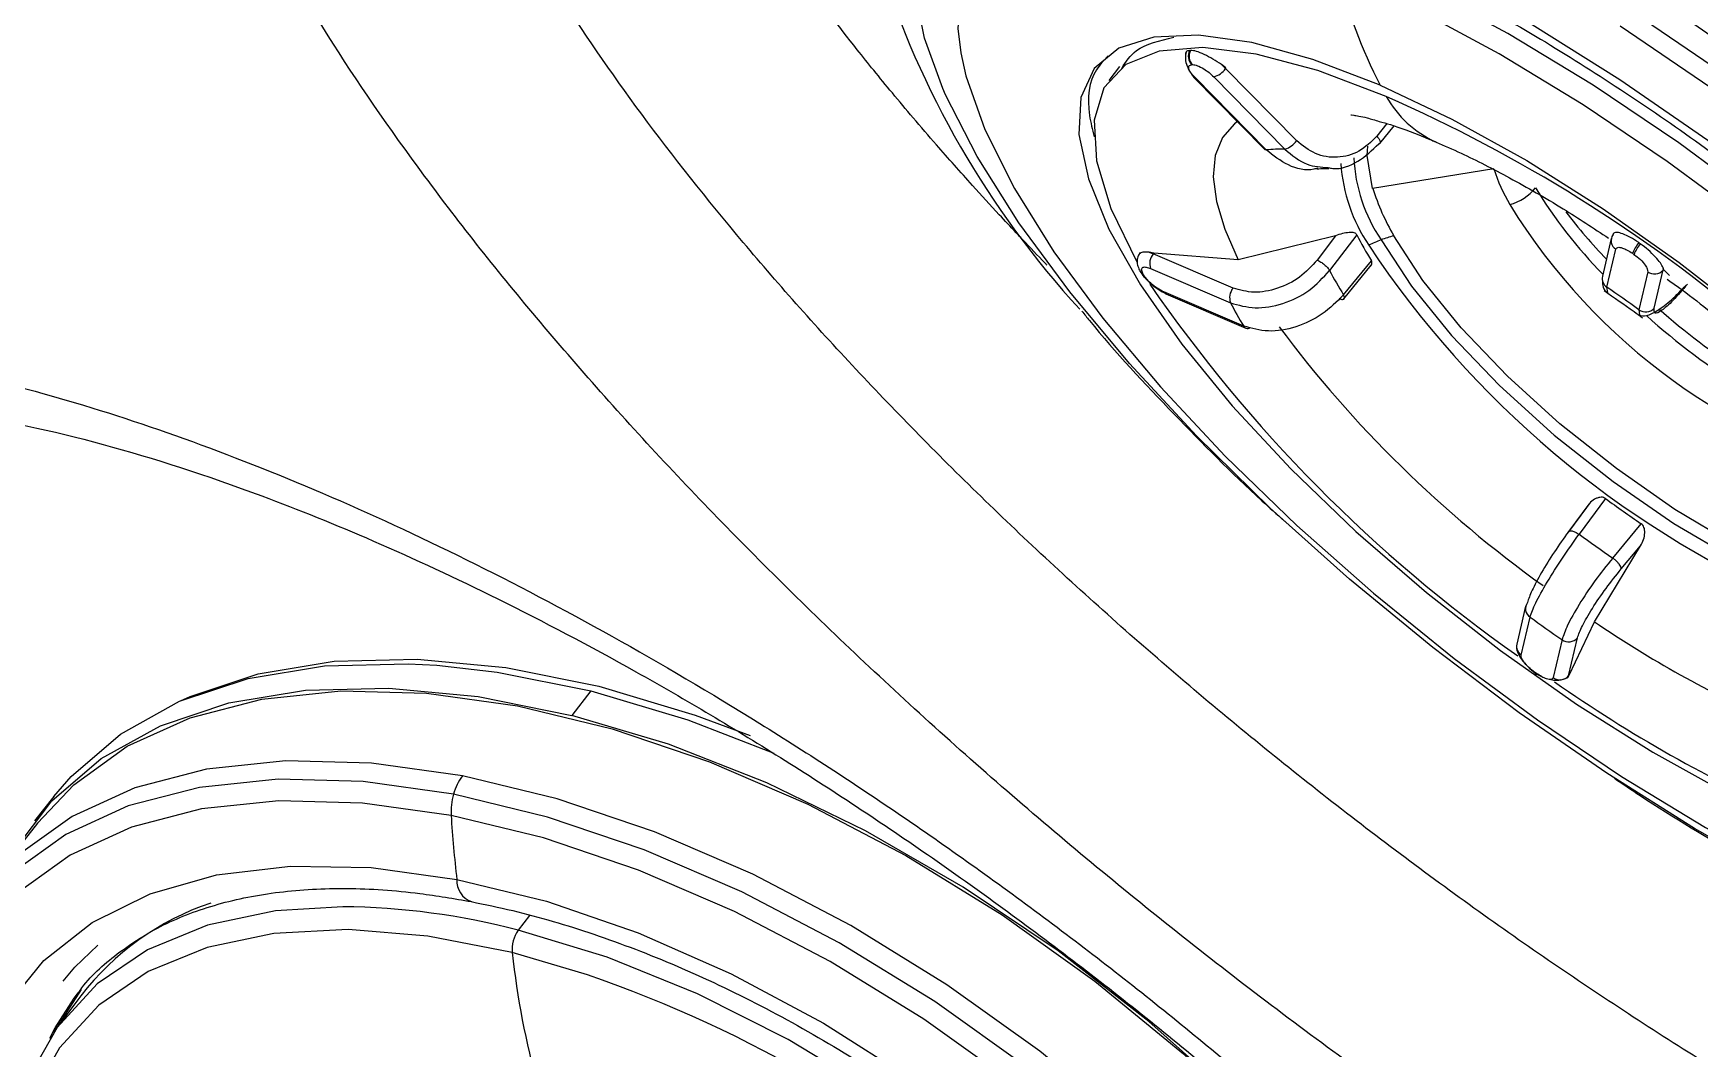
# Model space of a CAD drawing. Extents: x 832 to 912, y 781 to 934.
# Drawn here: x 892.242 to 893.991, y 874.899 to 875.964 of the extents above; entities that cross this region are included whole.
import ezdxf

# ---------------------------------------------------------------- set-up
doc = ezdxf.new("R2010")
doc.units = 0
doc.header["$MEASUREMENT"] = 0
doc.layers.add('1', color=4, linetype='Continuous')

# ---------------------------------------------------------------- blocks, each defined once
blk = doc.blocks.new('2026 SOVEREIGN HL')
at = {"layer": '1', "color": 3, "linetype": 'Continuous', "lineweight": 25}
for p, q in [((61.4824, 78.858), (61.4824, 78.8579)), ((61.7268, 78.8514), (61.7277, 78.8514)), ((61.6531, 78.8346), (61.6419, 78.8198)), ((61.7288, 78.8364), (61.7298, 78.8365)), ((61.7649, 78.833), (61.7602, 78.8365)), ((61.7602, 78.8365), (61.7644, 78.8324)), ((61.7644, 78.8324), (61.7649, 78.833)), ((61.8391, 78.7566), (61.7644, 78.8324)), ((61.7309, 78.8233), (61.8056, 78.7475)), ((61.8071, 78.747), (61.7324, 78.8229)), ((61.7521, 78.8237), (61.8268, 78.7478)), ((61.9338, 78.7746), (61.9231, 78.7613)), ((61.9265, 78.7537), (61.9413, 78.7722)), ((62.0461, 78.7271), (61.9188, 78.7066)), ((61.8799, 78.6568), (61.7777, 78.6318)), ((61.8799, 78.6568), (61.8606, 78.6314)), ((61.9021, 78.658), (61.8737, 78.6206)), ((62.1693, 78.6542), (62.1601, 78.6144)), ((62.1711, 78.6581), (62.1721, 78.6599)), ((61.689, 78.6386), (61.6843, 78.6396)), ((61.6843, 78.6396), (61.6885, 78.638)), ((61.6885, 78.638), (61.689, 78.6386)), ((61.7725, 78.602), (61.6885, 78.638)), ((61.7776, 78.6318), (61.689, 78.6386)), ((62.1647, 78.6029), (62.174, 78.6428)), ((62.1915, 78.6385), (62.1931, 78.6373)), ((62.1981, 78.6497), (62.1997, 78.6486)), ((61.6743, 78.6201), (61.675, 78.6189)), ((61.6784, 78.616), (61.6777, 78.6172)), ((61.6858, 78.6225), (61.7697, 78.5865)), ((61.8882, 78.5948), (61.9175, 78.6307)), ((61.8885, 78.5907), (61.9172, 78.6259)), ((62.2075, 78.6192), (62.1982, 78.5793)), ((62.2144, 78.5811), (62.2237, 78.621)), ((62.2242, 78.6215), (62.2237, 78.6234)), ((62.2237, 78.6234), (62.2237, 78.621)), ((62.2237, 78.621), (62.2242, 78.6215)), ((62.2305, 78.6152), (62.2242, 78.6215)), ((61.7835, 78.5621), (61.6996, 78.5981)), ((62.1656, 78.5975), (62.1647, 78.6029)), ((61.7018, 78.596), (61.7858, 78.56)), ((62.1982, 78.5793), (62.199, 78.574)), ((62.1431, 78.3717), (62.1243, 78.3463)), ((62.1458, 78.3752), (62.1247, 78.3468)), ((62.1633, 78.381), (62.1355, 78.3436)), ((62.1708, 78.3187), (62.2006, 78.3547)), ((62.1516, 78.2519), (62.2, 78.3316)), ((62.1797, 78.3072), (62.2, 78.3316)), ((62.0794, 78.2682), (62.0702, 78.2283)), ((62.0748, 78.2169), (62.0841, 78.2567)), ((62.125, 78.1956), (62.1516, 78.2519)), ((62.1176, 78.2331), (62.1083, 78.1933)), ((62.1245, 78.1951), (62.1338, 78.2349)), ((62.0907, 78.1976), (62.0891, 78.1987)), ((62.0892, 78.1978), (62.0908, 78.1967)), ((62.0912, 78.1967), (62.0954, 78.1947)), ((62.1236, 78.1933), (62.125, 78.1956)), ((62.125, 78.1956), (62.1245, 78.1951)), ((61.0984, 78.1792), (61.0782, 78.1535)), ((62.1195, 78.1915), (62.1236, 78.1933)), ((62.1245, 78.1951), (62.1236, 78.1933)), ((60.5347, 78.0685), (60.5145, 78.0428)), ((60.5175, 78.0404), (60.4596, 77.9668)), ((61.0339, 77.9435), (61.022, 77.928)), ((61.0947, 77.8812), (61.0157, 77.9046)), ((60.5632, 77.866), (60.5346, 77.8212)), ((60.5629, 77.8591), (60.5408, 77.8297)), ((60.5559, 77.8567), (60.5602, 77.8622))]:
    blk.add_line(p, q, dxfattribs=at)
at = {"layer": '1', "color": 3, "linetype": 'Continuous', "lineweight": 25, "flags": 128}
for points in [[(62.8755, 77.8261), (62.9105, 77.8341), (62.9495, 77.8532), (62.9775, 77.8815), (62.994, 77.9187), (62.9989, 77.9641), (62.9921, 78.0172), (62.9737, 78.0771), (62.9439, 78.143), (62.9031, 78.2139), (62.8521, 78.2887), (62.7914, 78.3665), (62.7221, 78.4459), (62.645, 78.526), (62.5614, 78.6055), (62.4725, 78.6833), (62.3795, 78.7582), (62.2838, 78.8291), (62.1868, 78.895), (62.0899, 78.955), (61.9945, 79.0082), (61.9021, 79.0537), (61.8139, 79.091)], [(61.4677, 78.8114), (61.4485, 78.8643), (61.4378, 78.9172), (61.4387, 78.963), (61.4511, 79.0007), (61.4749, 79.0298), (61.5097, 79.05), (61.5549, 79.0607), (61.6098, 79.062), (61.6736, 79.0537), (61.7453, 79.0359), (61.8236, 79.0091)], [(62.5603, 77.8818), (62.6414, 77.8539), (62.7159, 77.835), (62.7827, 77.8255), (62.8408, 77.8254), (62.8894, 77.8348), (62.9277, 77.8536), (62.9551, 77.8815), (62.9714, 77.918), (62.9762, 77.9626), (62.9695, 78.0147), (62.9514, 78.0736), (62.9221, 78.1383), (62.8821, 78.2079), (62.832, 78.2815), (62.7724, 78.3578), (62.7043, 78.4359), (62.6286, 78.5146), (62.5465, 78.5927), (62.4591, 78.669), (62.3677, 78.7426), (62.2737, 78.8123), (62.1785, 78.877)], [(62.0863, 78.8786), (62.1784, 78.8208), (62.2705, 78.7573), (62.3609, 78.689), (62.4484, 78.617), (62.5315, 78.5425), (62.6089, 78.4667), (62.6795, 78.3907), (62.742, 78.3157), (62.7955, 78.243), (62.8392, 78.1736), (62.8724, 78.1088), (62.8945, 78.0494), (62.9051, 77.9964), (62.9043, 77.9507), (62.8918, 77.9129), (62.868, 77.8838), (62.8333, 77.8637), (62.7881, 77.8529), (62.7331, 77.8517), (62.6693, 77.86), (62.5977, 77.8777), (62.5193, 77.9045)], [(61.8824, 78.9331), (61.8042, 78.9634), (61.7321, 78.9848), (61.6674, 78.997), (61.611, 78.9996), (61.5641, 78.9927), (61.5273, 78.9763), (61.5014, 78.9509), (61.4867, 78.9167), (61.4836, 78.8744), (61.4866, 78.849)], [(62.8577, 78.0334), (62.851, 78.0662), (62.8307, 78.1235), (62.7992, 78.1865), (62.757, 78.2541), (62.7047, 78.3251), (62.6433, 78.3984), (62.5738, 78.4726), (62.4974, 78.5466), (62.4154, 78.619), (62.3292, 78.6887), (62.2403, 78.7543), (62.1503, 78.8149), (62.0606, 78.8693), (61.9727, 78.9166), (61.8883, 78.956)], [(62.8237, 78.0732), (62.8079, 78.1155), (62.777, 78.1773), (62.7355, 78.2437), (62.6842, 78.3135), (62.6238, 78.3854), (62.5556, 78.4584), (62.4806, 78.531), (62.4, 78.6021), (62.3154, 78.6705), (62.2281, 78.735), (62.1397, 78.7945), (62.0516, 78.8479), (61.9653, 78.8944), (61.8824, 78.9331)], [(61.9267, 78.815), (61.8561, 78.8419), (61.7921, 78.8596), (61.736, 78.8675), (61.6891, 78.8655), (61.6524, 78.8538), (61.6267, 78.8324), (61.6127, 78.802), (61.6106, 78.7631), (61.6205, 78.7167), (61.6421, 78.6638), (61.675, 78.6055), (61.7185, 78.5433), (61.7715, 78.4783), (61.8329, 78.4123), (61.9013, 78.3465), (61.9752, 78.2824), (62.0529, 78.2216), (62.1328, 78.1653), (62.2129, 78.1148), (62.2916, 78.0712), (62.367, 78.0356)], [(61.4866, 78.849), (61.492, 78.8246), (61.5119, 78.7684), (61.5428, 78.7065), (61.5843, 78.6402), (61.6356, 78.5704), (61.696, 78.4984), (61.7642, 78.4255), (61.8392, 78.3529), (61.9198, 78.2817), (62.0044, 78.2134), (62.0917, 78.1489), (62.1801, 78.0894), (62.2682, 78.036), (62.3545, 77.9895), (62.4374, 77.9508)], [(61.9331, 78.8032), (61.8614, 78.8304), (61.7967, 78.8476), (61.7407, 78.8545), (61.6947, 78.8507), (61.6597, 78.8365), (61.6368, 78.8121), (61.6265, 78.7782), (61.6289, 78.7357), (61.6441, 78.6854), (61.6716, 78.6288)], [(62.5193, 77.9045), (62.4354, 77.9401), (62.3474, 77.9838), (62.2566, 78.035), (62.1645, 78.0928), (62.0725, 78.1564), (61.982, 78.2247), (61.8945, 78.2966), (61.8114, 78.3711), (61.734, 78.447), (61.6635, 78.5229), (61.6009, 78.5979), (61.5474, 78.6706), (61.5037, 78.74), (61.4706, 78.8049), (61.4677, 78.8114)], [(61.9267, 78.815), (62.0021, 78.7793), (62.0808, 78.7358), (62.1609, 78.6853), (62.2407, 78.629), (62.3185, 78.5682), (62.3924, 78.5041), (62.4608, 78.4383), (62.5222, 78.3722), (62.5752, 78.3073), (62.6186, 78.2451), (62.6515, 78.1868), (62.6732, 78.1339), (62.683, 78.0875), (62.6809, 78.0486), (62.6669, 78.0182), (62.6413, 77.9968), (62.6046, 77.985), (62.5576, 77.9831), (62.5015, 77.991), (62.4375, 78.0087), (62.367, 78.0356)], [(61.7768, 78.7767), (61.7739, 78.7745), (61.7611, 78.7599), (61.7536, 78.7413), (61.7515, 78.7189), (61.7549, 78.6929), (61.7636, 78.6637), (61.7776, 78.6318)], [(61.8071, 78.747), (61.8061, 78.7471), (61.8056, 78.7475)], [(61.9188, 78.7066), (61.9131, 78.7411), (61.9138, 78.7511)], [(61.9277, 78.6526), (61.9595, 78.6039), (62.0015, 78.5523), (62.0521, 78.4996), (62.1094, 78.4478), (62.1711, 78.3991), (62.2348, 78.3551), (62.2983, 78.3177), (62.3588, 78.2883), (62.4143, 78.268), (62.4625, 78.2575), (62.501, 78.2573)], [(62.4909, 78.2706), (62.4571, 78.2724), (62.4098, 78.2836), (62.3558, 78.3041), (62.2971, 78.3332), (62.2359, 78.3698), (62.1746, 78.4125), (62.1153, 78.4596), (62.0604, 78.5095), (62.0119, 78.5603), (61.9716, 78.61), (61.941, 78.6568)], [(60.5347, 78.0685), (60.5527, 78.0894), (60.6045, 78.1338), (60.6667, 78.1684), (60.7385, 78.1924), (60.8188, 78.2056), (60.9064, 78.2078), (60.9366, 78.2061)], [(60.6675, 78.1687), (60.6777, 78.1733), (60.749, 78.1972), (60.8289, 78.2103), (60.916, 78.2125), (61.0091, 78.2037), (61.1068, 78.1841), (61.2078, 78.1539), (61.2655, 78.1324)], [(60.9366, 78.2061), (61.0001, 78.199), (61.0984, 78.1792)], [(62.0892, 78.1978), (62.089, 78.1981), (62.0891, 78.1987)], [(62.0907, 78.1976), (62.0907, 78.197), (62.0908, 78.1967), (62.0912, 78.1966), (62.0912, 78.1967)], [(60.4872, 78.0019), (60.4918, 78.0099), (60.5325, 78.0637), (60.5843, 78.1082), (60.6466, 78.1427), (60.7184, 78.1667), (60.7986, 78.1799), (60.8862, 78.1821), (60.9799, 78.1733), (61.0782, 78.1535)], [(60.5175, 78.0404), (60.5556, 78.0808), (60.6116, 78.1211), (60.6777, 78.1511), (60.7529, 78.1706), (60.836, 78.1793), (60.9259, 78.1769), (61.0213, 78.1635)], [(61.0984, 78.1792), (61.2, 78.1488), (61.2902, 78.1139)], [(61.0213, 78.1635), (61.1208, 78.1394), (61.2228, 78.1049), (61.326, 78.0604), (61.4289, 78.0066), (61.5298, 77.9444), (61.6274, 77.8746), (61.7203, 77.7982), (61.807, 77.7164), (61.8863, 77.6304), (61.9571, 77.5413), (62.0183, 77.4505), (62.0691, 77.3594), (62.1086, 77.2692)], [(62.0524, 76.7696), (62.0685, 76.7855), (62.1091, 76.8393), (62.1379, 76.9016), (62.1545, 76.9716), (62.1587, 77.0482), (62.1504, 77.1302), (62.1296, 77.2166), (62.0968, 77.306), (62.0523, 77.3971), (61.9969, 77.4886), (61.9314, 77.5792), (61.8566, 77.6675), (61.7737, 77.7523), (61.6839, 77.8323), (61.5886, 77.9063), (61.489, 77.9734), (61.3867, 78.0324), (61.2831, 78.0826), (61.1798, 78.1232), (61.0782, 78.1535)], [(60.9635, 78.09), (60.8681, 78.1033), (60.7782, 78.1057), (60.695, 78.0971), (60.6198, 78.0776), (60.5537, 78.0475), (60.4977, 78.0072), (60.4773, 77.9874)], [(60.9541, 78.0709), (60.8594, 78.0842), (60.77, 78.0865), (60.6874, 78.078), (60.6128, 78.0586), (60.5471, 78.0287), (60.4915, 77.9887), (60.4466, 77.9392), (60.4131, 77.881), (60.3947, 77.8274)], [(62.0508, 77.1956), (62.0112, 77.2858), (61.9605, 77.3769), (61.8993, 77.4677), (61.8285, 77.5568), (61.7491, 77.6429), (61.6624, 77.7247), (61.5696, 77.801), (61.472, 77.8708), (61.371, 77.9331), (61.2682, 77.9868), (61.165, 78.0313), (61.0629, 78.0658), (60.9635, 78.09)], [(60.9516, 78.0484), (60.8585, 78.0615), (60.7708, 78.0638), (60.6896, 78.0554), (60.6163, 78.0364), (60.5518, 78.007), (60.4971, 77.9677), (60.453, 77.9191), (60.4202, 77.8619), (60.3991, 77.7968), (60.39, 77.7249), (60.393, 77.6473), (60.4082, 77.5649), (60.4353, 77.4791), (60.4739, 77.3911), (60.5234, 77.3022), (60.5444, 77.2692)], [(61.9115, 76.6427), (61.9156, 76.6451), (61.9713, 76.685), (62.0162, 76.7345), (62.0496, 76.7928), (62.0711, 76.859), (62.0804, 76.9322), (62.0773, 77.0113), (62.0618, 77.0951), (62.0343, 77.1824), (61.995, 77.272), (61.9446, 77.3626), (61.8838, 77.4528), (61.8134, 77.5412), (61.7346, 77.6267), (61.6485, 77.708), (61.5563, 77.7839), (61.4593, 77.8532), (61.359, 77.915), (61.2568, 77.9684), (61.1543, 78.0126), (61.0529, 78.0469), (60.9541, 78.0709)], [(61.5431, 77.7665), (61.4478, 77.8346), (61.3493, 77.8953), (61.249, 77.9478), (61.1482, 77.9912), (61.0486, 78.0249), (60.9516, 78.0484)], [(60.5982, 77.2284), (60.5916, 77.2378), (60.5379, 77.3238), (60.4948, 77.4096), (60.463, 77.4938), (60.443, 77.5751), (60.4351, 77.6523), (60.4394, 77.724), (60.4559, 77.7893), (60.4843, 77.847), (60.5242, 77.8963), (60.5749, 77.9363), (60.6356, 77.9664), (60.7054, 77.9863), (60.7832, 77.9954), (60.8677, 77.9938), (60.9576, 77.9814)], [(60.9576, 77.9814), (61.0516, 77.9584), (61.148, 77.9253), (61.2454, 77.8824), (61.3423, 77.8305), (61.4371, 77.7704)], [(60.8378, 77.9526), (60.7674, 77.9484), (60.6958, 77.9333), (60.6331, 77.9076), (60.5802, 77.8717), (60.5381, 77.8261), (60.5075, 77.7717), (60.489, 77.7094), (60.4828, 77.6403), (60.489, 77.5655), (60.5076, 77.4864), (60.5281, 77.4283)], [(61.0157, 77.9046), (60.9272, 77.922), (60.8434, 77.9287), (60.7657, 77.9247), (60.6954, 77.9099), (60.6338, 77.8846), (60.5819, 77.8493), (60.5405, 77.8046), (60.5105, 77.7512), (60.4923, 77.69), (60.4862, 77.6221), (60.4923, 77.5487), (60.5022, 77.5007)], [(61.9222, 77.1012), (61.9132, 77.1337), (61.8826, 77.2159), (61.8405, 77.2997), (61.7876, 77.3836), (61.7249, 77.4663), (61.6533, 77.5463), (61.5741, 77.6223), (61.4888, 77.6929), (61.3986, 77.757), (61.3053, 77.8134), (61.2103, 77.8613), (61.1153, 77.8997), (61.022, 77.928)], [(60.5445, 77.8746), (60.5568, 77.8892), (60.5807, 77.9125)], [(60.5304, 77.8148), (60.5361, 77.8257), (60.5559, 77.8567)]]:
    blk.add_lwpolyline(points, dxfattribs=at)
at = {"layer": '1', "color": 3, "linetype": 'Continuous', "lineweight": 25}
for centre, radius, start, end in [((60.8455, 76.7737), 2.534, 35.0293, 67.2834), ((62.3222, 79.2325), 0.965, 197.3775, 222.565), ((62.4308, 79.0712), 0.5656, 194.1379, 206.942), ((61.7383, 78.8453), 0.013, 152.1946, 223.249), ((61.7392, 78.8454), 0.013, 152.1921, 223.2515), ((61.746, 78.8453), 0.0225, 285.8469, 325.0713), ((61.7321, 78.8245), 0.00168, 197.857, 280.7143), ((61.2901, 77.3436), 1.5949, 33.3928, 66.2248), ((62.0313, 78.858), 0.1125, 209.159, 245.7117), ((61.8206, 78.7695), 0.0225, 285.8763, 325.0564), ((61.8235, 78.5889), 0.1589, 88.821, 95.9299), ((62.0672, 78.7469), 0.1684, 182.7856, 214.0544), ((62.0604, 78.7447), 0.1754, 183.9348, 213.8295), ((62.2292, 78.7864), 0.1925, 197.9538, 210.1756), ((62.1621, 78.7854), 0.2557, 197.9452, 210.1757), ((62.0493, 78.7399), 0.052, 285.0869, 321.2559), ((62.5101, 78.9619), 0.4914, 211.2077, 224.6878), ((62.6165, 79.0316), 0.6508, 211.6967, 256.3318), ((62.5733, 79.0247), 0.5669, 217.1812, 223.8068), ((62.2485, 78.8357), 0.3893, 207.1592, 211.7669), ((61.9824, 78.5051), 0.1573, 110.3568, 115.5195), ((61.9807, 78.5098), 0.1523, 105.1088, 110.3761), ((62.1799, 78.6518), 0.0108, 144.4361, 236.7), ((61.7005, 78.6279), 0.0157, 139.7385, 200.0596), ((62.7742, 79.2176), 1.0317, 213.5767, 246.0405), ((62.2324, 78.6221), 0.044, 141.1775, 158.2102), ((62.2342, 78.6209), 0.0442, 141.2104, 158.1773), ((61.6803, 78.6235), 0.00681, 201.168, 248.238), ((61.6811, 78.6224), 0.00699, 210.2115, 247.8486), ((62.2195, 78.7989), 0.3891, 207.2883, 211.647), ((62.2146, 78.629), 0.0122, 234.0822, 318.5764), ((62.9691, 79.4907), 1.5593, 214.564, 234.8402), ((61.7037, 78.6002), 0.00462, 207.4913, 246.1196), ((61.7844, 78.5919), 0.0157, 139.7185, 200.0627), ((62.1708, 78.612), 0.011, 167.7538, 236.2374), ((61.3493, 77.4112), 1.444, 53.9944, 55.6205), ((62.1774, 78.8007), 0.4606, 207.719, 211.211), ((62.2053, 78.5891), 0.0122, 234.0744, 318.6005), ((62.6636, 79.0764), 0.68, 227.7368, 249.3722), ((62.7008, 79.1246), 0.7269, 228.5064, 245.7033), ((61.7876, 78.5642), 0.00461, 207.4838, 246.1311), ((61.7876, 78.5652), 0.00555, 250.5504, 301.6966), ((62.8296, 79.3138), 1.2586, 216.7084, 234.4427), ((62.881, 79.3592), 1.2132, 233.7301, 235.8887), ((62.8487, 79.3174), 1.207, 233.7817, 235.833), ((62.09, 78.2657), 0.0108, 144.4013, 236.7349), ((62.9262, 79.4154), 1.4324, 233.9887, 235.6279), ((62.8026, 79.2048), 1.1541, 235.6619, 246.1831), ((62.1247, 78.243), 0.0122, 234.0615, 318.5971), ((62.0809, 78.226), 0.011, 167.7711, 236.2201), ((62.1154, 78.2031), 0.0122, 234.0615, 318.5971), ((62.9767, 79.4301), 1.5142, 235.0673, 245.9763), ((61.0081, 78.0563), 0.0559, 142.9938, 164.8843), ((61.0189, 78.0522), 0.0674, 163.9163, 183.2049), ((62.1799, 78.1256), 1.2307, 183.5929, 186.7262), ((60.9808, 77.9799), 0.0232, 176.3205, 249.9043), ((60.7921, 77.6827), 0.2892, 108.7278, 142.4156), ((60.8318, 77.2076), 0.7451, 75.208, 89.5365), ((61.0501, 77.9079), 0.0345, 144.4358, 185.4772), ((61.9378, 78.008), 0.9279, 186.4002, 195.2086), ((60.6605, 76.619), 1.3348, 25.0369, 71.0185)]:
    blk.add_arc(centre, radius, start, end, dxfattribs=at)
for points, knots in [([(61.3533, 82.7876), (61.4809, 82.6836), (61.7413, 82.4714), (62.1237, 82.1604), (62.4895, 81.8632), (62.8226, 81.5926), (63.1215, 81.3499), (63.3865, 81.1347), (63.6181, 80.9467), (63.818, 80.7843), (64.0052, 80.6322), (64.1895, 80.4824), (64.3846, 80.3237), (64.5854, 80.1603), (64.7957, 79.9891), (65.0202, 79.8062), (65.2592, 79.6114), (65.5153, 79.4025), (65.7928, 79.1761), (66.1009, 78.9244), (66.4468, 78.6418), (66.8224, 78.3345), (67.2266, 78.0038), (67.6579, 77.651), (68.1234, 77.2704), (68.6072, 76.8749), (68.9361, 76.6068), (69.0982, 76.4746)], [0, 0, 0, 0, 0.049445, 0.100866, 0.148055, 0.191016, 0.22976, 0.263698, 0.293563, 0.319356, 0.341079, 0.366002, 0.390687, 0.416599, 0.443737, 0.472101, 0.503524, 0.536326, 0.571311, 0.611051, 0.655739, 0.705377, 0.75672, 0.812473, 0.872625, 0.937195, 1, 1, 1, 1]), ([(61.5064, 80.4536), (61.5264, 80.4681), (61.5666, 80.4973), (61.6567, 80.516), (61.7667, 80.5158), (61.8963, 80.4951), (62.0428, 80.4546), (62.2037, 80.3947), (62.3762, 80.3166), (62.5572, 80.2214), (62.7437, 80.1109), (62.9326, 79.9866), (63.1208, 79.8508), (63.3052, 79.7055), (63.4825, 79.5535), (63.6501, 79.3971), (63.8049, 79.2391), (63.9443, 79.0824), (64.066, 78.9297), (64.1679, 78.7837), (64.2484, 78.6469), (64.3057, 78.5221), (64.3394, 78.4111), (64.348, 78.3165), (64.3336, 78.2382), (64.3035, 78.2023), (64.2884, 78.1844)], [0, 0, 0, 0, 0.041785, 0.083617, 0.125396, 0.167024, 0.208623, 0.250208, 0.291702, 0.333232, 0.374685, 0.416159, 0.457735, 0.499237, 0.540804, 0.582402, 0.624059, 0.665732, 0.707399, 0.749138, 0.790895, 0.832693, 0.874467, 0.916275, 0.958207, 1, 1, 1, 1]), ([(64.2884, 78.1844), (64.2688, 78.1704), (64.2294, 78.1422), (64.1414, 78.1262), (64.034, 78.1296), (63.9068, 78.1542), (63.7627, 78.1988), (63.6039, 78.2628), (63.4335, 78.3446), (63.254, 78.4428), (63.0686, 78.5558), (62.8803, 78.6812), (62.6924, 78.8172), (62.5079, 78.9613), (62.3297, 79.1113), (62.1609, 79.2646), (62.0043, 79.4188), (61.8626, 79.5714), (61.7382, 79.72), (61.6335, 79.8622), (61.5504, 79.9956), (61.4906, 80.1178), (61.4553, 80.2268), (61.4458, 80.3204), (61.4601, 80.3986), (61.491, 80.4353), (61.5064, 80.4536)], [0, 0, 0, 0, 0.041844, 0.083769, 0.125539, 0.167292, 0.209088, 0.25077, 0.2924, 0.333969, 0.375524, 0.417019, 0.458466, 0.499892, 0.541285, 0.582799, 0.624205, 0.665709, 0.707329, 0.74893, 0.790701, 0.832466, 0.8743, 0.916161, 0.958116, 1, 1, 1, 1]), ([(61.8054, 80.4511), (61.8059, 80.4512), (61.8068, 80.4514), (61.8145, 80.453), (61.8278, 80.4547), (61.8466, 80.4558), (61.8757, 80.4553), (61.9177, 80.4512), (61.9691, 80.4424), (62.0232, 80.4299), (62.0841, 80.4126), (62.1549, 80.3893), (62.2367, 80.3581), (62.3242, 80.3205), (62.4143, 80.2781), (62.5164, 80.226), (62.6304, 80.1627), (62.7665, 80.0808), (62.9167, 79.9827), (63.0771, 79.8687), (63.2322, 79.7495), (63.3832, 79.6248), (63.5309, 79.4933), (63.6557, 79.3733), (63.7591, 79.2668), (63.8387, 79.1801), (63.9044, 79.104), (63.9565, 79.0405), (64.0005, 78.9843), (64.0447, 78.9249), (64.0876, 78.8633), (64.1249, 78.8055), (64.1538, 78.7568), (64.1786, 78.7118), (64.2019, 78.665), (64.2225, 78.6169), (64.2364, 78.5759), (64.2433, 78.5486), (64.2463, 78.5313), (64.2475, 78.5192), (64.2476, 78.5135), (64.2478, 78.5137), (64.2479, 78.5137)], [0, 0, 0, 0, 0.024385, 0.042527, 0.055942, 0.070386, 0.091579, 0.114692, 0.138777, 0.162214, 0.181532, 0.2059, 0.234557, 0.2598, 0.285281, 0.312616, 0.344786, 0.377408, 0.420295, 0.461747, 0.502273, 0.542809, 0.584327, 0.627593, 0.655293, 0.684394, 0.70973, 0.728355, 0.746439, 0.766034, 0.789576, 0.811819, 0.830084, 0.846199, 0.867441, 0.893468, 0.917535, 0.938529, 0.952678, 0.965836, 0.983573, 1, 1, 1, 1]), ([(64.2035, 78.4316), (64.2025, 78.4307), (64.1977, 78.4264), (64.1859, 78.4172), (64.1638, 78.4044), (64.1355, 78.3939), (64.1046, 78.3873), (64.0759, 78.3839), (64.0456, 78.3828), (64.0131, 78.3839), (63.9759, 78.3874), (63.9394, 78.393), (63.9017, 78.4006), (63.8564, 78.4115), (63.8074, 78.4258), (63.7633, 78.4406), (63.7359, 78.4504), (63.7115, 78.4595), (63.6843, 78.4701), (63.654, 78.4824), (63.5805, 78.5138), (63.4643, 78.5692), (63.3041, 78.657), (63.1756, 78.7349), (63.0754, 78.7997), (63.0006, 78.8499), (62.9253, 78.9025), (62.8519, 78.9556), (62.7818, 79.008), (62.7122, 79.0617), (62.655, 79.1074), (62.606, 79.1474), (62.5614, 79.1845), (62.5064, 79.2313), (62.4467, 79.2835), (62.3968, 79.3287), (62.3594, 79.3633), (62.3325, 79.3885), (62.3059, 79.4138), (62.2796, 79.4393), (62.2535, 79.4649), (62.2278, 79.4905), (62.2105, 79.5082), (62.1972, 79.5217), (62.1799, 79.5396), (62.1437, 79.5775), (62.087, 79.6392), (62.0312, 79.7033), (61.9827, 79.7622), (61.9456, 79.8093), (61.9101, 79.8566), (61.8732, 79.9087), (61.8382, 79.962), (61.8077, 80.0129), (61.7836, 80.0571), (61.7631, 80.0992), (61.7452, 80.1412), (61.7305, 80.1829), (61.7211, 80.218), (61.7149, 80.2504), (61.7113, 80.2834), (61.7119, 80.3186), (61.7176, 80.3503), (61.7276, 80.3773), (61.7413, 80.4014), (61.7546, 80.4152), (61.7616, 80.4224)], [0, 0, 0, 0, 0.002794, 0.01307, 0.029916, 0.05204, 0.067307, 0.082052, 0.096274, 0.110732, 0.125424, 0.142972, 0.153711, 0.167531, 0.19176, 0.203442, 0.210254, 0.217819, 0.226139, 0.235211, 0.245035, 0.291147, 0.332743, 0.372265, 0.389748, 0.408832, 0.428808, 0.446593, 0.464374, 0.482151, 0.499926, 0.508796, 0.520591, 0.535312, 0.552957, 0.569494, 0.577228, 0.584998, 0.592805, 0.600647, 0.608525, 0.61644, 0.624391, 0.624864, 0.629018, 0.640945, 0.660176, 0.686723, 0.701778, 0.717206, 0.733007, 0.749183, 0.770574, 0.789159, 0.804932, 0.820716, 0.838627, 0.856546, 0.87447, 0.886633, 0.903412, 0.924809, 0.945074, 0.961877, 0.980187, 1, 1, 1, 1]), ([(60.7122, 79.5052), (60.7335, 79.5217), (60.7761, 79.5546), (60.8696, 79.5788), (60.9828, 79.5837), (61.1155, 79.5678), (61.2651, 79.5316), (61.4288, 79.4757), (61.6039, 79.4011), (61.7873, 79.3091), (61.976, 79.2012), (62.1668, 79.0792), (62.3566, 78.9452), (62.5422, 78.8012), (62.7206, 78.6498), (62.8886, 78.4936), (63.0434, 78.3352), (63.1825, 78.1773), (63.3034, 78.0228), (63.4039, 77.8743), (63.4824, 77.7344), (63.5372, 77.6057), (63.5678, 77.4903), (63.5729, 77.3905), (63.5544, 77.3065), (63.5213, 77.2663), (63.5048, 77.2462)], [0, 0, 0, 0, 0.041774, 0.083557, 0.125376, 0.167004, 0.208708, 0.250298, 0.291773, 0.333335, 0.374806, 0.41629, 0.457766, 0.499294, 0.54087, 0.582445, 0.624066, 0.665718, 0.707488, 0.74919, 0.790963, 0.832798, 0.874573, 0.916368, 0.958263, 1, 1, 1, 1]), ([(61.0187, 79.5109), (61.0223, 79.5124), (61.0284, 79.5149), (61.044, 79.5182), (61.0634, 79.5205), (61.0887, 79.5218), (61.1221, 79.521), (61.1604, 79.5174), (61.2008, 79.5114), (61.2427, 79.5033), (61.2932, 79.4913), (61.3578, 79.4732), (61.4402, 79.4458), (61.5372, 79.4081), (61.6401, 79.3628), (61.7379, 79.3152), (61.8225, 79.2706), (61.9003, 79.2274), (61.9932, 79.173), (62.1066, 79.1021), (62.2322, 79.0177), (62.3531, 78.9309), (62.4694, 78.8422), (62.5832, 78.7501), (62.6966, 78.6527), (62.8086, 78.5505), (62.904, 78.4575), (62.9784, 78.3807), (63.0381, 78.3164), (63.0999, 78.2469), (63.1666, 78.1674), (63.2374, 78.0765), (63.3033, 77.9837), (63.357, 77.8984), (63.3964, 77.8275), (63.4263, 77.7656), (63.4506, 77.705), (63.4635, 77.6603), (63.4691, 77.6312), (63.4713, 77.6126), (63.4718, 77.5986), (63.4713, 77.5937), (63.471, 77.5908)], [0, 0, 0, 0, 0.0285587, 0.0489139, 0.0636846, 0.0796243, 0.1019816, 0.1211737, 0.1371051, 0.1548571, 0.1719421, 0.1936802, 0.2216671, 0.2517368, 0.2818635, 0.3103604, 0.3326407, 0.3503, 0.3721295, 0.405546, 0.4383615, 0.4693879, 0.4998276, 0.5302696, 0.5614206, 0.5943886, 0.6275917, 0.6489948, 0.6665551, 0.6883384, 0.715236, 0.7432381, 0.7781663, 0.8106364, 0.8358667, 0.8605702, 0.8897005, 0.9227785, 0.9385407, 0.953151, 0.9728339, 1, 1, 1, 1]), ([(61.5772, 78.626), (61.5765, 78.6267), (61.5677, 78.6357), (61.5592, 78.6447), (61.5507, 78.6537), (61.5484, 78.6561), (61.5403, 78.6647), (61.5232, 78.683), (61.4951, 78.7138), (61.465, 78.7476), (61.4371, 78.78), (61.4152, 78.8061), (61.3957, 78.8299), (61.3633, 78.8702), (61.324, 78.9218), (61.2838, 78.9787), (61.2576, 79.0183), (61.2377, 79.0496), (61.2213, 79.0766), (61.2037, 79.107), (61.1887, 79.1346), (61.1754, 79.1605), (61.1648, 79.1824), (61.1553, 79.2031), (61.1402, 79.2384), (61.1244, 79.2815), (61.1122, 79.3258), (61.1069, 79.3519), (61.1048, 79.3647), (61.1042, 79.3691), (61.1021, 79.3836), (61.0995, 79.4125), (61.1007, 79.4509), (61.1079, 79.4861), (61.1151, 79.5086), (61.1213, 79.5189), (61.1222, 79.5204)], [0, 0, 0, 0, 0.0019, 0.0243254, 0.0245652, 0.0262707, 0.0308541, 0.0479727, 0.0757979, 0.1144952, 0.1403776, 0.1642979, 0.1862263, 0.206136, 0.2762861, 0.3307783, 0.369357, 0.3919247, 0.4237494, 0.4507326, 0.4850623, 0.509597, 0.5332158, 0.5559145, 0.5776943, 0.651109, 0.7056143, 0.7416228, 0.7528109, 0.7567164, 0.7595004, 0.8117398, 0.8779637, 0.9342195, 0.9903294, 1, 1, 1, 1]), ([(63.5048, 77.2462), (63.4835, 77.2299), (63.441, 77.1971), (63.3479, 77.1736), (63.2351, 77.1693), (63.1026, 77.1861), (62.9531, 77.2231), (62.7892, 77.2798), (62.6137, 77.355), (62.4297, 77.4476), (62.2405, 77.556), (62.0491, 77.6782), (61.8589, 77.8124), (61.6732, 77.9561), (61.4949, 78.107), (61.3272, 78.2624), (61.1727, 78.4198), (61.0341, 78.5765), (60.9135, 78.7299), (60.8131, 78.8774), (60.7345, 79.0165), (60.6794, 79.1447), (60.6487, 79.26), (60.6435, 79.3599), (60.662, 79.4443), (60.6954, 79.4849), (60.7122, 79.5052)], [0, 0, 0, 0, 0.041844, 0.083763, 0.125528, 0.167314, 0.209034, 0.250707, 0.292377, 0.334025, 0.375575, 0.417129, 0.458706, 0.500193, 0.541625, 0.583175, 0.624621, 0.666088, 0.707639, 0.749192, 0.790863, 0.83255, 0.874322, 0.916163, 0.95809, 1, 1, 1, 1]), ([(63.4186, 77.4911), (63.3999, 77.4768), (63.3626, 77.448), (63.2808, 77.4274), (63.1818, 77.4236), (63.0654, 77.4383), (62.9341, 77.4707), (62.7901, 77.5203), (62.636, 77.5862), (62.4744, 77.6674), (62.308, 77.7625), (62.1399, 77.8698), (61.9728, 77.9876), (61.8096, 78.1138), (61.6531, 78.2463), (61.5058, 78.3829), (61.3702, 78.5212), (61.2484, 78.6589), (61.1426, 78.7937), (61.0544, 78.9233), (60.9855, 79.0455), (60.937, 79.1581), (60.91, 79.2594), (60.9054, 79.3471), (60.9217, 79.4213), (60.9511, 79.4569), (60.9658, 79.4747)], [0, 0, 0, 0, 0.041862, 0.0837, 0.125508, 0.167283, 0.209022, 0.250723, 0.292385, 0.334012, 0.375606, 0.417169, 0.458699, 0.500202, 0.541683, 0.583155, 0.624631, 0.666127, 0.707661, 0.749248, 0.790897, 0.832614, 0.874396, 0.916231, 0.958105, 1, 1, 1, 1]), ([(61.836, 78.9927), (61.8489, 78.9875), (61.8863, 78.9727), (61.9517, 78.9426), (62.0325, 78.9003), (62.1157, 78.8516), (62.1999, 78.7973), (62.284, 78.7382), (62.3666, 78.675), (62.4465, 78.6088), (62.5225, 78.5405), (62.5934, 78.4712), (62.6583, 78.4019), (62.7162, 78.3337), (62.7662, 78.2676), (62.8076, 78.2049), (62.8398, 78.1467), (62.8625, 78.0941), (62.8757, 78.0483), (62.8801, 78.0104), (62.876, 77.9817), (62.871, 77.9662), (62.8648, 77.9605), (62.864, 77.9597)], [0, 0, 0, 0, 0.026895, 0.077749, 0.12879, 0.179997, 0.231315, 0.282706, 0.334138, 0.385585, 0.437015, 0.488402, 0.539717, 0.590921, 0.641966, 0.692786, 0.743293, 0.793382, 0.84296, 0.892091, 0.94124, 0.991951, 1, 1, 1, 1]), ([(61.6554, 78.8326), (61.6598, 78.8394), (61.6709, 78.8564), (61.6955, 78.8619), (61.7102, 78.8652)], [0, 0, 0, 0, 0.401715, 1, 1, 1, 1]), ([(61.6412, 78.8457), (61.6368, 78.8411), (61.6224, 78.8261), (61.6176, 78.7967), (61.6247, 78.7684), (61.6265, 78.7609)], [0, 0, 0, 0, 0.247676, 0.800293, 1, 1, 1, 1]), ([(61.7232, 78.8494), (61.7227, 78.8475), (61.7219, 78.8439), (61.7225, 78.8386), (61.7239, 78.8355), (61.7243, 78.8348)], [0, 0, 0, 0, 0.434968, 0.864053, 1, 1, 1, 1]), ([(61.7268, 78.8514), (61.7253, 78.8511), (61.7225, 78.8506), (61.7224, 78.8481), (61.7224, 78.847)], [0, 0, 0, 0, 0.542748, 1, 1, 1, 1]), ([(61.7602, 78.8365), (61.7572, 78.8385), (61.7512, 78.8425), (61.742, 78.8474), (61.7336, 78.8509), (61.7297, 78.8513), (61.7277, 78.8514)], [0, 0, 0, 0, 0.246599, 0.499436, 0.752603, 1, 1, 1, 1]), ([(61.7243, 78.8348), (61.7249, 78.8332), (61.7263, 78.8295), (61.7289, 78.826), (61.7305, 78.824)], [0, 0, 0, 0, 0.412676, 1, 1, 1, 1]), ([(61.7324, 78.8229), (61.7307, 78.8248), (61.7272, 78.8287), (61.7255, 78.8331), (61.726, 78.8358), (61.7279, 78.8362), (61.7288, 78.8364)], [0, 0, 0, 0, 0.279466, 0.558994, 0.779423, 1, 1, 1, 1]), ([(61.7298, 78.8365), (61.7314, 78.8363), (61.7346, 78.8359), (61.7412, 78.8325), (61.7473, 78.8282), (61.7505, 78.8252), (61.7521, 78.8237)], [0, 0, 0, 0, 0.279689, 0.55925, 0.779605, 1, 1, 1, 1]), ([(61.8958, 78.7839), (61.8963, 78.7838), (61.8974, 78.7837), (61.9089, 78.782), (61.9213, 78.7783), (61.9257, 78.777)], [0, 0, 0, 0, 0.359141, 0.772737, 1, 1, 1, 1]), ([(61.9257, 78.777), (61.9295, 78.7759), (61.9417, 78.7726), (61.9635, 78.7645), (61.981, 78.7572), (61.9854, 78.7553)], [0, 0, 0, 0, 0.252146, 0.809375, 1, 1, 1, 1]), ([(61.9231, 78.7613), (61.9172, 78.7555), (61.9054, 78.7439), (61.882, 78.7378), (61.8582, 78.7412), (61.8455, 78.7515), (61.8391, 78.7566)], [0, 0, 0, 0, 0.24981, 0.500216, 0.750498, 1, 1, 1, 1]), ([(61.9231, 78.7613), (61.9236, 78.7608), (61.9246, 78.7598), (61.9261, 78.7578), (61.9271, 78.7556), (61.927, 78.7541), (61.9262, 78.7535), (61.9255, 78.7534), (61.9252, 78.7534)], [0, 0, 0, 0, 0.124656, 0.249302, 0.499988, 0.750628, 0.87528, 1, 1, 1, 1]), ([(61.9854, 78.7553), (61.994, 78.7515), (62.0181, 78.7409), (62.0627, 78.7181), (62.1151, 78.6882), (62.1506, 78.6649), (62.1665, 78.6544)], [0, 0, 0, 0, 0.161987, 0.453162, 0.753641, 1, 1, 1, 1]), ([(61.8608, 78.7278), (61.8596, 78.7274), (61.8498, 78.7244), (61.8294, 78.7295), (61.8145, 78.7412), (61.8071, 78.747)], [0, 0, 0, 0, 0.063137, 0.531544, 1, 1, 1, 1]), ([(61.8268, 78.7478), (61.8342, 78.7415), (61.8479, 78.7301), (61.8646, 78.7289), (61.8722, 78.7284)], [0, 0, 0, 0, 0.548981, 1, 1, 1, 1]), ([(61.8722, 78.7284), (61.8738, 78.7281), (61.8843, 78.726), (61.9044, 78.7335), (61.9183, 78.7468), (61.9252, 78.7534)], [0, 0, 0, 0, 0.081874, 0.540937, 1, 1, 1, 1]), ([(61.8603, 78.727), (61.8631, 78.7273), (61.8666, 78.7276), (61.8718, 78.7275), (61.873, 78.7275)], [0, 0, 0, 0, 0.77933, 1, 1, 1, 1]), ([(61.9021, 78.658), (61.9018, 78.6584), (61.9012, 78.6593), (61.8994, 78.6601), (61.897, 78.6604), (61.8929, 78.6603), (61.8869, 78.6594), (61.8823, 78.6577), (61.8799, 78.6568)], [0, 0, 0, 0, 0.094227, 0.190489, 0.29825, 0.42447, 0.701593, 1, 1, 1, 1]), ([(62.1981, 78.6498), (62.1952, 78.6517), (62.1893, 78.6555), (62.1813, 78.6591), (62.1749, 78.6608), (62.173, 78.6602), (62.1721, 78.6598)], [0, 0, 0, 0, 0.247567, 0.500848, 0.753649, 1, 1, 1, 1]), ([(61.6748, 78.6393), (61.674, 78.6382), (61.6723, 78.6359), (61.6714, 78.6313), (61.6718, 78.6262), (61.6732, 78.6227), (61.6739, 78.621)], [0, 0, 0, 0, 0.25344, 0.506953, 0.756898, 1, 1, 1, 1]), ([(61.6843, 78.6396), (61.6819, 78.6398), (61.6771, 78.6402), (61.675, 78.6386), (61.6739, 78.6378)], [0, 0, 0, 0, 0.507313, 1, 1, 1, 1]), ([(62.174, 78.6428), (62.1745, 78.6436), (62.1756, 78.6452), (62.1804, 78.6445), (62.1859, 78.6421), (62.1896, 78.6397), (62.1915, 78.6385)], [0, 0, 0, 0, 0.279472, 0.559007, 0.779425, 1, 1, 1, 1]), ([(62.1931, 78.6373), (62.1955, 78.6356), (62.2001, 78.632), (62.2049, 78.6264), (62.2075, 78.622), (62.2075, 78.6201), (62.2075, 78.6192)], [0, 0, 0, 0, 0.279686, 0.559245, 0.779585, 1, 1, 1, 1]), ([(62.2237, 78.6234), (62.2229, 78.625), (62.2213, 78.6281), (62.2157, 78.6348), (62.2084, 78.6421), (62.2026, 78.6464), (62.1997, 78.6486)], [0, 0, 0, 0, 0.246621, 0.499388, 0.752575, 1, 1, 1, 1]), ([(61.6759, 78.6179), (61.6762, 78.6174), (61.6771, 78.6159), (61.6805, 78.6119), (61.6864, 78.606), (61.6934, 78.6009), (61.6981, 78.598), (61.6999, 78.5971), (61.7004, 78.5969)], [0, 0, 0, 0, 0.064072, 0.212717, 0.503469, 0.792661, 0.939217, 1, 1, 1, 1]), ([(61.6777, 78.6172), (61.6771, 78.6187), (61.6757, 78.6219), (61.6774, 78.6241), (61.681, 78.6243), (61.6842, 78.6231), (61.6858, 78.6225)], [0, 0, 0, 0, 0.2796787, 0.5592033, 0.7795463, 1, 1, 1, 1]), ([(61.6996, 78.5981), (61.6973, 78.5992), (61.6928, 78.6015), (61.6862, 78.6067), (61.6812, 78.6117), (61.6794, 78.6145), (61.6784, 78.616)], [0, 0, 0, 0, 0.279478, 0.559012, 0.779433, 1, 1, 1, 1]), ([(61.7697, 78.5865), (61.7781, 78.5841), (61.7948, 78.5793), (61.8247, 78.5845), (61.8533, 78.5982), (61.8669, 78.6131), (61.8737, 78.6206)], [0, 0, 0, 0, 0.250038, 0.500045, 0.750022, 1, 1, 1, 1]), ([(61.8606, 78.6314), (61.8548, 78.6251), (61.8432, 78.6124), (61.819, 78.6006), (61.7937, 78.5959), (61.7796, 78.6), (61.7725, 78.602)], [0, 0, 0, 0, 0.249818, 0.500217, 0.7505, 1, 1, 1, 1]), ([(61.8606, 78.6314), (61.8612, 78.6311), (61.8624, 78.6305), (61.865, 78.629), (61.8683, 78.6266), (61.8711, 78.624), (61.8728, 78.6219), (61.8734, 78.621), (61.8737, 78.6206)], [0, 0, 0, 0, 0.12481, 0.249446, 0.500035, 0.750691, 0.875273, 1, 1, 1, 1]), ([(61.917, 78.6254), (61.9173, 78.626), (61.918, 78.6272), (61.9182, 78.6291), (61.9178, 78.6302), (61.9175, 78.6307)], [0, 0, 0, 0, 0.345391, 0.67629, 1, 1, 1, 1]), ([(62.1601, 78.6099), (62.1601, 78.6075), (62.1601, 78.6015), (62.1635, 78.5986), (62.1655, 78.5969)], [0, 0, 0, 0, 0.410976, 1, 1, 1, 1]), ([(62.1618, 78.5993), (62.1723, 78.5921), (62.1857, 78.5828), (62.1991, 78.5731), (62.202, 78.5709)], [0, 0, 0, 0, 0.779366, 1, 1, 1, 1]), ([(62.1987, 78.5735), (62.201, 78.573), (62.2055, 78.5719), (62.2177, 78.578), (62.2323, 78.5889), (62.2427, 78.5997), (62.2479, 78.605)], [0, 0, 0, 0, 0.2539, 0.50488, 0.753092, 1, 1, 1, 1]), ([(62.2493, 78.6062), (62.2441, 78.6001), (62.2337, 78.5881), (62.2216, 78.5775), (62.2141, 78.574), (62.2143, 78.5788), (62.2144, 78.5811)], [0, 0, 0, 0, 0.249826, 0.500223, 0.7505, 1, 1, 1, 1]), ([(62.2278, 78.6114), (62.2318, 78.6086), (62.2564, 78.5911), (62.3006, 78.5555), (62.3582, 78.5061), (62.4107, 78.4559), (62.4568, 78.4071), (62.4945, 78.3624), (62.5202, 78.3279), (62.53, 78.312), (62.5334, 78.3065)], [0, 0, 0, 0, 0.029798, 0.182949, 0.336413, 0.488724, 0.638698, 0.785, 0.926134, 1, 1, 1, 1]), ([(61.8882, 78.5948), (61.8812, 78.5877), (61.8672, 78.5735), (61.8385, 78.5601), (61.8086, 78.5549), (61.7919, 78.5597), (61.7835, 78.5621)], [0, 0, 0, 0, 0.24998, 0.499979, 0.749985, 1, 1, 1, 1]), ([(61.8835, 78.591), (61.8842, 78.5907), (61.8857, 78.5901), (61.8868, 78.5901), (61.8873, 78.5901)], [0, 0, 0, 0, 0.481568, 1, 1, 1, 1]), ([(61.8873, 78.5901), (61.8878, 78.5902), (61.8888, 78.5903), (61.8893, 78.5914), (61.8892, 78.5929), (61.8886, 78.5942), (61.8882, 78.5948)], [0, 0, 0, 0, 0.259421, 0.519007, 0.768491, 1, 1, 1, 1]), ([(61.6136, 78.5779), (61.6163, 78.5745), (61.6457, 78.5374), (61.7089, 78.471), (61.7776, 78.4007), (61.8183, 78.3646), (61.8263, 78.3575)], [0, 0, 0, 0, 0.043097, 0.479749, 0.898106, 1, 1, 1, 1]), ([(59.7835, 78.3873), (59.8056, 78.4125), (59.85, 78.463), (59.9455, 78.5127), (60.0519, 78.5398), (60.1643, 78.5477), (60.277, 78.5419), (60.3994, 78.523), (60.5308, 78.491), (60.6702, 78.4462), (60.8163, 78.3885), (60.9669, 78.319), (61.1207, 78.238), (61.2758, 78.1466), (61.4308, 78.0454), (61.5837, 77.9358), (61.7324, 77.8192), (61.8751, 77.6969), (62.0104, 77.5703), (62.1366, 77.4409), (62.2519, 77.3106), (62.3552, 77.1807), (62.4454, 77.0528), (62.522, 76.9278), (62.5904, 76.7945), (62.6445, 76.6559), (62.6762, 76.5171), (62.681, 76.3926), (62.6586, 76.2846), (62.6125, 76.1927), (62.561, 76.1466), (62.5354, 76.1237)], [0, 0, 0, 0, 0.040418, 0.08111, 0.121867, 0.153003, 0.184263, 0.215477, 0.246789, 0.278357, 0.309974, 0.341782, 0.373328, 0.405202, 0.437028, 0.468942, 0.500902, 0.532747, 0.564624, 0.596676, 0.628556, 0.660147, 0.692002, 0.723556, 0.755139, 0.79666, 0.838085, 0.879286, 0.919849, 0.960141, 1, 1, 1, 1]), ([(60.1667, 78.457), (60.1801, 78.4619), (60.205, 78.4709), (60.2518, 78.4782), (60.2979, 78.4809), (60.3431, 78.4801), (60.3876, 78.4767), (60.4634, 78.4672), (60.5816, 78.4422), (60.7316, 78.3937), (60.8723, 78.3368), (61.0037, 78.2757), (61.1485, 78.1993), (61.3033, 78.1073), (61.4622, 78.002), (61.6193, 77.8867), (61.7711, 77.7639), (61.9129, 77.6377), (62.04, 77.5132), (62.1495, 77.3953), (62.2446, 77.2826), (62.3316, 77.1686), (62.4124, 77.0485), (62.4796, 76.9297), (62.5202, 76.8395), (62.5424, 76.7785), (62.5548, 76.7379), (62.5667, 76.6894), (62.5755, 76.6319), (62.5734, 76.5979), (62.5722, 76.5789)], [0, 0, 0, 0, 0.034945, 0.065129, 0.090387, 0.110615, 0.128873, 0.147083, 0.20121, 0.253636, 0.288057, 0.32504, 0.364948, 0.407661, 0.451177, 0.494754, 0.538342, 0.581808, 0.623181, 0.661661, 0.697225, 0.733727, 0.775452, 0.821176, 0.862981, 0.881844, 0.899364, 0.918034, 0.954256, 1, 1, 1, 1]), ([(62.4747, 76.5167), (62.4503, 76.4935), (62.4006, 76.4461), (62.3033, 76.3932), (62.1977, 76.3585), (62.088, 76.3405), (61.9796, 76.3355), (61.8633, 76.3423), (61.7407, 76.3611), (61.6137, 76.3916), (61.4844, 76.4334), (61.3548, 76.4854), (61.2134, 76.5531), (61.063, 76.6382), (60.9085, 76.7415), (60.7643, 76.8529), (60.6285, 76.9734), (60.5, 77.1047), (60.3909, 77.2344), (60.3014, 77.358), (60.2299, 77.4726), (60.1691, 77.5883), (60.1204, 77.7033), (60.0847, 77.8157), (60.0623, 77.9238), (60.0534, 78.026), (60.0578, 78.1312), (60.0804, 78.2347), (60.1231, 78.3327), (60.1663, 78.3856), (60.1874, 78.4114)], [0, 0, 0, 0, 0.038403, 0.07847, 0.119976, 0.151888, 0.184303, 0.217064, 0.25, 0.282936, 0.315696, 0.348113, 0.380024, 0.42153, 0.461598, 0.5, 0.538403, 0.57847, 0.619976, 0.651888, 0.684304, 0.717064, 0.75, 0.782936, 0.815697, 0.848112, 0.880024, 0.92153, 0.961597, 1, 1, 1, 1]), ([(62.4506, 76.5739), (62.4271, 76.5516), (62.3792, 76.5059), (62.2855, 76.455), (62.1838, 76.4216), (62.0781, 76.4042), (61.9737, 76.3994), (61.8616, 76.406), (61.7435, 76.424), (61.6211, 76.4535), (61.4966, 76.4937), (61.3717, 76.5438), (61.2355, 76.609), (61.0906, 76.691), (60.9417, 76.7905), (60.8028, 76.8979), (60.672, 77.0139), (60.5481, 77.1404), (60.4431, 77.2654), (60.3569, 77.3845), (60.2879, 77.4949), (60.2294, 77.6063), (60.1825, 77.7171), (60.148, 77.8254), (60.1265, 77.9296), (60.1179, 78.028), (60.1222, 78.1293), (60.1439, 78.2291), (60.1851, 78.3235), (60.2267, 78.3744), (60.247, 78.3993)], [0, 0, 0, 0, 0.0384027, 0.0784695, 0.1199759, 0.1518876, 0.1843035, 0.2170643, 0.2500001, 0.2829359, 0.3156965, 0.3481124, 0.3800243, 0.4215302, 0.4615976, 0.4999999, 0.5384024, 0.5784696, 0.619976, 0.6518878, 0.6843036, 0.7170643, 0.75, 0.7829361, 0.8156968, 0.8481125, 0.8800243, 0.9215305, 0.9615977, 1, 1, 1, 1]), ([(62.1633, 78.381), (62.1626, 78.3815), (62.1612, 78.3823), (62.1587, 78.3826), (62.1559, 78.3822), (62.152, 78.3807), (62.1472, 78.3775), (62.1445, 78.3737), (62.1431, 78.3717)], [0, 0, 0, 0, 0.094267, 0.190589, 0.298479, 0.42479, 0.701718, 1, 1, 1, 1]), ([(62.2, 78.3316), (62.2012, 78.3337), (62.2035, 78.3378), (62.2045, 78.3437), (62.2044, 78.3481), (62.2037, 78.3508), (62.2025, 78.3532), (62.2013, 78.3542), (62.2006, 78.3547)], [0, 0, 0, 0, 0.298375, 0.575493, 0.701724, 0.809517, 0.905743, 1, 1, 1, 1]), ([(62.1243, 78.3463), (62.1193, 78.3393), (62.1093, 78.3253), (62.0956, 78.3031), (62.0851, 78.2835), (62.0825, 78.2758), (62.0812, 78.272)], [0, 0, 0, 0, 0.24982, 0.500219, 0.750503, 1, 1, 1, 1]), ([(62.0841, 78.2567), (62.0856, 78.2612), (62.0887, 78.2703), (62.1015, 78.2929), (62.1179, 78.3188), (62.1296, 78.3353), (62.1355, 78.3436)], [0, 0, 0, 0, 0.250031, 0.50003, 0.750017, 1, 1, 1, 1]), ([(62.1243, 78.3463), (62.1244, 78.3465), (62.1246, 78.347), (62.1258, 78.3474), (62.128, 78.3473), (62.131, 78.3462), (62.1335, 78.3449), (62.1348, 78.344), (62.1355, 78.3436)], [0, 0, 0, 0, 0.124718, 0.249317, 0.499987, 0.750604, 0.87527, 1, 1, 1, 1]), ([(62.1708, 78.3187), (62.1644, 78.3108), (62.1517, 78.295), (62.1349, 78.2694), (62.1221, 78.2467), (62.1191, 78.2376), (62.1176, 78.2331)], [0, 0, 0, 0, 0.249978, 0.499967, 0.749981, 1, 1, 1, 1]), ([(62.1789, 78.3102), (62.1785, 78.3109), (62.1776, 78.3123), (62.1756, 78.3146), (62.1733, 78.3168), (62.1716, 78.3181), (62.1708, 78.3187)], [0, 0, 0, 0, 0.259369, 0.51895, 0.768488, 1, 1, 1, 1]), ([(62.1338, 78.2349), (62.1351, 78.2387), (62.1378, 78.2464), (62.1489, 78.2654), (62.1636, 78.287), (62.1743, 78.3005), (62.1797, 78.3072)], [0, 0, 0, 0, 0.249775, 0.50014, 0.750449, 1, 1, 1, 1]), ([(62.1797, 78.3072), (62.1797, 78.3076), (62.1798, 78.3084), (62.1792, 78.3096), (62.1789, 78.3102)], [0, 0, 0, 0, 0.48155, 1, 1, 1, 1]), ([(62.0699, 78.2267), (62.0698, 78.2257), (62.0697, 78.2238), (62.071, 78.2192), (62.0746, 78.2126), (62.0803, 78.2059), (62.0855, 78.201), (62.0882, 78.1989), (62.0896, 78.1978)], [0, 0, 0, 0, 0.135767, 0.266626, 0.517781, 0.760168, 0.879951, 1, 1, 1, 1]), ([(62.0891, 78.1987), (62.0868, 78.2005), (62.0822, 78.204), (62.0774, 78.2096), (62.0748, 78.2141), (62.0748, 78.2159), (62.0748, 78.2169)], [0, 0, 0, 0, 0.279687, 0.5592558, 0.7795838, 1, 1, 1, 1]), ([(62.1083, 78.1933), (62.1077, 78.1924), (62.1067, 78.1908), (62.1019, 78.1916), (62.0963, 78.1939), (62.0926, 78.1963), (62.0907, 78.1976)], [0, 0, 0, 0, 0.27948, 0.558964, 0.779376, 1, 1, 1, 1]), ([(62.1048, 78.1915), (62.1054, 78.1914), (62.1088, 78.1904), (62.1129, 78.1902), (62.1155, 78.1909), (62.116, 78.1911)], [0, 0, 0, 0, 0.146379, 0.816023, 1, 1, 1, 1]), ([(62.1726, 78.0876), (62.1816, 78.0815), (62.2259, 78.0514), (62.3072, 78.003), (62.38, 77.965), (62.4164, 77.946)], [0, 0, 0, 0, 0.1124859, 0.5563869, 1, 1, 1, 1]), ([(60.557, 77.8567), (60.5587, 77.8594), (60.57, 77.8776), (60.6001, 77.904), (60.6478, 77.9349), (60.7052, 77.9566), (60.7699, 77.9695), (60.8412, 77.9733), (60.9095, 77.969), (60.9547, 77.9612), (60.9728, 77.9581)], [0, 0, 0, 0, 0.026609, 0.177045, 0.327356, 0.474765, 0.619419, 0.762454, 0.904807, 1, 1, 1, 1]), ([(60.9728, 77.9581), (60.9872, 77.9551), (61.0292, 77.9464), (61.1013, 77.9251), (61.1887, 77.8917), (61.2769, 77.8499), (61.3644, 77.8006), (61.45, 77.7443), (61.5323, 77.682), (61.6102, 77.6145), (61.6824, 77.5428), (61.7479, 77.468), (61.8057, 77.3914), (61.855, 77.314), (61.8952, 77.2372), (61.9256, 77.162), (61.9461, 77.0897), (61.9565, 77.0215), (61.9568, 76.9582), (61.9472, 76.9008), (61.9299, 76.852), (61.9116, 76.8258), (61.9032, 76.8139)], [0, 0, 0, 0, 0.026974, 0.078461, 0.130038, 0.181687, 0.2334, 0.285158, 0.336945, 0.388736, 0.44051, 0.492242, 0.543913, 0.595501, 0.64699, 0.698374, 0.74967, 0.800935, 0.852268, 0.903908, 0.956231, 1, 1, 1, 1])]:
    blk.add_open_spline(points, degree=3, knots=knots, dxfattribs=at)

msp = doc.modelspace()

# ---------------------------------------------------------------- block references
at = {"layer": '1'}
msp.add_blockref('2026 SOVEREIGN HL', (831.7292, 797.0948), dxfattribs=at)

doc.saveas('drawing.dxf')
